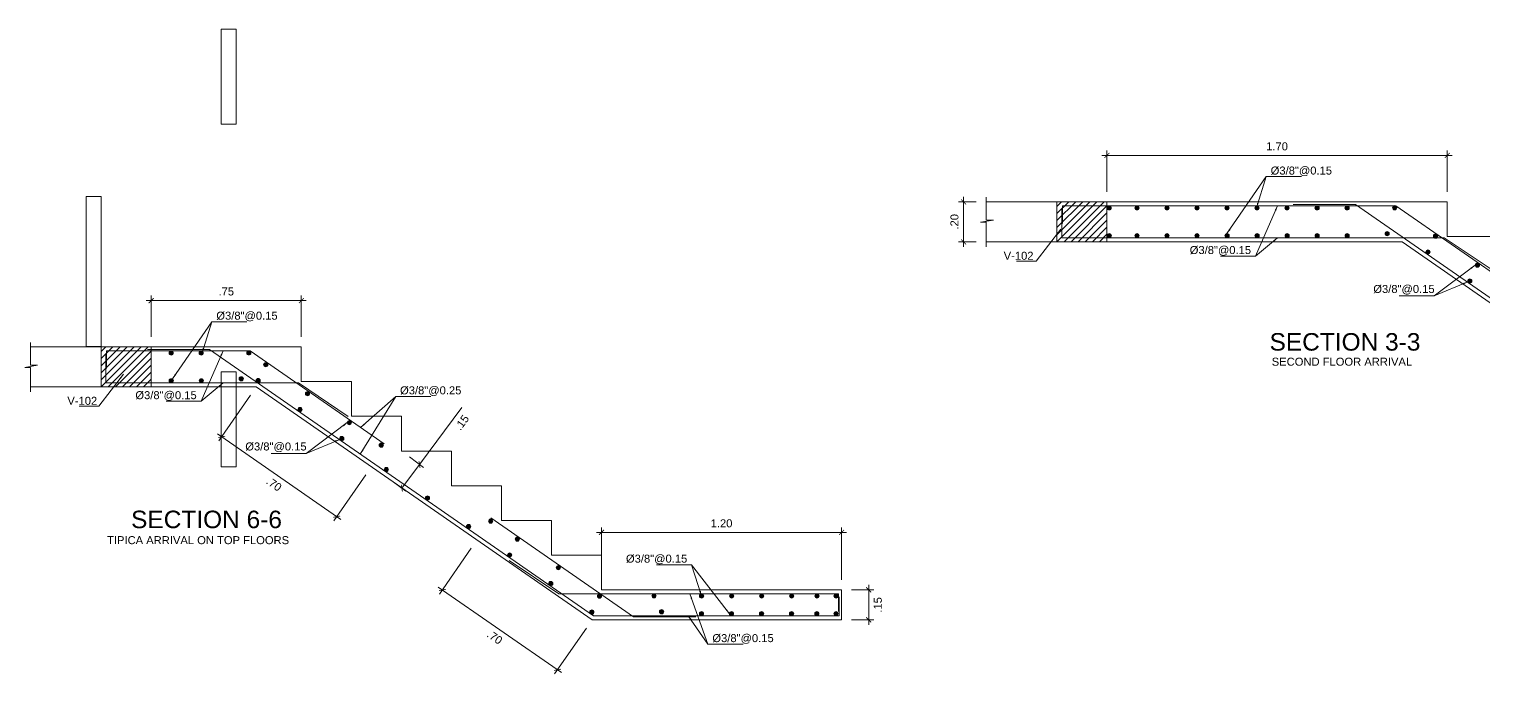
# Model space of a CAD drawing. Header units: millimetres. Extents: x -59 to 123, y 54 to 155.
# Drawn here: x 6.09 to 20.63, y 63.02 to 69.47 of the extents above; entities that cross this region are included whole.
import ezdxf

# ---------------------------------------------------------------- set-up
doc = ezdxf.new("R2010")
doc.units = ezdxf.units.MM
doc.linetypes.add('CONTINUA', pattern=[0])
doc.layers.get('0').update_dxf_attribs({"lineweight": 9})
doc.layers.get('Defpoints').update_dxf_attribs({"lineweight": 0})
for name, color, linetype, lineweight in [('ACERO', 150, 'CONTINUA', 40), ('COLUMNAS', 1, 'Continuous', 53), ('COTA', 4, 'Continuous', 9), ('pluma2', 4, 'Continuous', 20), ('textura', 253, 'Continuous', 0)]:
    doc.layers.add(name, color=color, linetype=linetype, lineweight=lineweight)
doc.layers.add('TEXTO', color=2, linetype='Continuous')
doc.styles.add('estilo1', font='arial.ttf')
doc.styles.add('LUIS', font='arial.ttf')
doc.dimstyles.new('luis', dxfattribs={"dimtxt": 0.08, "dimasz": 0.05, "dimexe": 0.05, "dimexo": 0.1, "dimgap": 0.05, "dimtad": 2, "dimzin": 4, "dimdsep": 46, "dimtxsty": 'LUIS', "dimblk": 'ARCHTICK', "dimcen": 2, "dimdle": 0.05, "dimclrd": 256, "dimclre": 256, "dimclrt": 56, "dimaunit": 1, "dimadec": 0, "dimazin": 0, "dimtfac": 1, "dimtix": 1, "dimtmove": 0, "dimatfit": 3, "dimfxl": 1, "dimlwd": -1, "dimlwe": -1, "dimarcsym": 0})

# ---------------------------------------------------------------- blocks, each defined once
blk = doc.blocks.new('_ArchTick')
at = {"color": 0, "linetype": 'ByBlock', "const_width": 0.15}
blk.add_lwpolyline([(-0.5, -0.5), (0.5, 0.5)], dxfattribs=at)
blk = doc.blocks.new('*D1003')
at = {"layer": 'COTA', "transparency": 16777216}
for p, q in [((20.315, 68.206), (16.815, 68.206)), ((16.865, 67.843), (16.865, 68.256)), ((20.265, 67.843), (20.265, 68.256))]:
    blk.add_line(p, q, dxfattribs=at)
at = {"layer": 'Defpoints', "color": 0, "transparency": 16777216}
for p in [(16.865, 68.206), (16.865, 67.743), (20.265, 67.743)]:
    blk.add_point(p, dxfattribs=at)
at = {"layer": 'COTA', "transparency": 16777216, "xscale": 0.05, "yscale": 0.05, "zscale": 0.05, "rotation": 180}
blk.add_blockref('_ArchTick', (16.865, 68.206), dxfattribs=at)
at = {"layer": 'COTA', "transparency": 16777216, "xscale": 0.05, "yscale": 0.05, "zscale": 0.05}
blk.add_blockref('_ArchTick', (20.265, 68.206), dxfattribs=at)
at = {"layer": 'COTA', "color": 56, "lineweight": 5, "transparency": 16777216, "insert": (18.565, 68.297), "char_height": 0.08, "attachment_point": 5, "style": 'LUIS'}
blk.add_mtext('1.70', dxfattribs=at)
blk = doc.blocks.new('*D1004')
at = {"layer": 'COTA', "transparency": 16777216}
for p, q in [((15.432, 67.793), (15.432, 67.293)), ((15.559, 67.743), (15.382, 67.743)), ((15.559, 67.343), (15.382, 67.343))]:
    blk.add_line(p, q, dxfattribs=at)
at = {"layer": 'Defpoints', "color": 0, "transparency": 16777216}
for p in [(15.659, 67.743), (15.432, 67.343), (15.659, 67.343)]:
    blk.add_point(p, dxfattribs=at)
at = {"layer": 'COTA', "transparency": 16777216, "xscale": 0.05, "yscale": 0.05, "zscale": 0.05}
for p, rotation in [((15.432, 67.743), 90), ((15.432, 67.343), 270)]:
    blk.add_blockref('_ArchTick', p, dxfattribs=dict(at, rotation=rotation))
at = {"layer": 'COTA', "color": 56, "lineweight": 5, "transparency": 16777216, "insert": (15.341, 67.543), "char_height": 0.08, "attachment_point": 5, "rotation": 90, "style": 'LUIS'}
blk.add_mtext('.20', dxfattribs=at)
blk = doc.blocks.new('*D674')
at = {"layer": 'COTA', "transparency": 16777216}
for p, q in [((14.313, 63.863), (14.534, 63.863)), ((14.484, 63.913), (14.484, 63.513)), ((14.313, 63.563), (14.534, 63.563))]:
    blk.add_line(p, q, dxfattribs=at)
at = {"layer": 'Defpoints', "color": 0, "transparency": 16777216}
for p in [(14.213, 63.863), (14.213, 63.563), (14.484, 63.563)]:
    blk.add_point(p, dxfattribs=at)
at = {"layer": 'COTA', "transparency": 16777216, "xscale": 0.05, "yscale": 0.05, "zscale": 0.05}
for p, rotation in [((14.484, 63.863), 90), ((14.484, 63.563), 270)]:
    blk.add_blockref('_ArchTick', p, dxfattribs=dict(at, rotation=rotation))
at = {"layer": 'COTA', "color": 56, "lineweight": 5, "transparency": 16777216, "insert": (14.575, 63.713), "char_height": 0.08, "attachment_point": 5, "rotation": 90, "style": 'LUIS'}
blk.add_mtext('.15', dxfattribs=at)
blk = doc.blocks.new('*D675')
at = {"layer": 'COTA', "transparency": 16777216}
for p, q in [((11.763, 64.438), (14.263, 64.438)), ((11.813, 63.963), (11.813, 64.488)), ((14.213, 63.963), (14.213, 64.488))]:
    blk.add_line(p, q, dxfattribs=at)
at = {"layer": 'Defpoints', "color": 0, "transparency": 16777216}
for p in [(14.213, 64.438), (11.813, 63.863), (14.213, 63.863)]:
    blk.add_point(p, dxfattribs=at)
at = {"layer": 'COTA', "transparency": 16777216, "xscale": 0.05, "yscale": 0.05, "zscale": 0.05, "rotation": 180}
blk.add_blockref('_ArchTick', (11.813, 64.438), dxfattribs=at)
at = {"layer": 'COTA', "transparency": 16777216, "xscale": 0.05, "yscale": 0.05, "zscale": 0.05}
blk.add_blockref('_ArchTick', (14.213, 64.438), dxfattribs=at)
at = {"layer": 'COTA', "color": 56, "lineweight": 5, "transparency": 16777216, "insert": (13.013, 64.528), "char_height": 0.08, "attachment_point": 5, "style": 'LUIS'}
blk.add_mtext('1.20', dxfattribs=at)
blk = doc.blocks.new('*D676')
at = {"layer": 'COTA', "transparency": 16777216}
for p, q in [((9.994, 65.117), (10.417, 65.687)), ((9.818, 64.879), (10.024, 65.157)), ((9.894, 65.192), (10.035, 65.087)), ((9.717, 64.954), (9.858, 64.849))]:
    blk.add_line(p, q, dxfattribs=at)
at = {"layer": 'Defpoints', "color": 0, "transparency": 16777216}
for p in [(9.813, 65.251), (9.637, 65.013), (9.818, 64.879)]:
    blk.add_point(p, dxfattribs=at)
at = {"layer": 'COTA', "transparency": 16777216, "xscale": 0.05, "yscale": 0.05, "zscale": 0.05}
for p, rotation in [((9.994, 65.117), 53.45397691172206), ((9.818, 64.879), 233.4539769117221)]:
    blk.add_blockref('_ArchTick', p, dxfattribs=dict(at, rotation=rotation))
at = {"layer": 'COTA', "color": 56, "lineweight": 5, "transparency": 16777216, "insert": (10.418, 65.536), "char_height": 0.08, "attachment_point": 5, "rotation": 53.454, "style": 'LUIS'}
blk.add_mtext('.15', dxfattribs=at)
blk = doc.blocks.new('*D1008')
at = {"layer": 'COTA', "transparency": 16777216}
for p, q in [((8.863, 66.755), (7.263, 66.755)), ((7.313, 66.392), (7.313, 66.805)), ((8.813, 66.392), (8.813, 66.805))]:
    blk.add_line(p, q, dxfattribs=at)
at = {"layer": 'Defpoints', "color": 0, "transparency": 16777216}
for p in [(7.313, 66.755), (7.313, 66.292), (8.813, 66.292)]:
    blk.add_point(p, dxfattribs=at)
at = {"layer": 'COTA', "transparency": 16777216, "xscale": 0.05, "yscale": 0.05, "zscale": 0.05, "rotation": 180}
blk.add_blockref('_ArchTick', (7.313, 66.755), dxfattribs=at)
at = {"layer": 'COTA', "transparency": 16777216, "xscale": 0.05, "yscale": 0.05, "zscale": 0.05}
blk.add_blockref('_ArchTick', (8.813, 66.755), dxfattribs=at)
at = {"layer": 'COTA', "color": 56, "lineweight": 5, "transparency": 16777216, "insert": (8.063, 66.846), "char_height": 0.08, "attachment_point": 5, "style": 'LUIS'}
blk.add_mtext('.75', dxfattribs=at)
blk = doc.blocks.new('*D1009')
at = {"layer": 'COTA', "transparency": 16777216}
for p, q in [((5.88, 66.342), (5.88, 65.842)), ((6.007, 66.292), (5.83, 66.292)), ((6.007, 65.892), (5.83, 65.892))]:
    blk.add_line(p, q, dxfattribs=at)
at = {"layer": 'Defpoints', "color": 0, "transparency": 16777216}
for p in [(6.107, 66.292), (5.88, 65.892), (6.107, 65.892)]:
    blk.add_point(p, dxfattribs=at)
at = {"layer": 'COTA', "transparency": 16777216, "xscale": 0.05, "yscale": 0.05, "zscale": 0.05}
for p, rotation in [((5.88, 66.292), 90), ((5.88, 65.892), 270)]:
    blk.add_blockref('_ArchTick', p, dxfattribs=dict(at, rotation=rotation))
at = {"layer": 'COTA', "color": 56, "lineweight": 5, "transparency": 16777216, "insert": (5.789, 66.092), "char_height": 0.08, "attachment_point": 5, "rotation": 90, "style": 'LUIS'}
blk.add_mtext('.20', dxfattribs=at)
blk = doc.blocks.new('*D1010')
at = {"layer": 'COTA', "transparency": 16777216}
for p, q in [((8.306, 65.81), (7.988, 65.352)), ((7.976, 65.422), (9.208, 64.566)), ((9.457, 65.012), (9.139, 64.554))]:
    blk.add_line(p, q, dxfattribs=at)
at = {"layer": 'Defpoints', "color": 0, "transparency": 16777216}
for p in [(8.363, 65.892), (9.514, 65.094), (9.167, 64.595)]:
    blk.add_point(p, dxfattribs=at)
at = {"layer": 'COTA', "transparency": 16777216, "xscale": 0.05, "yscale": 0.05, "zscale": 0.05}
for p, rotation in [((8.017, 65.393), 145.2393519971732), ((9.167, 64.595), 325.2393519971732)]:
    blk.add_blockref('_ArchTick', p, dxfattribs=dict(at, rotation=rotation))
at = {"layer": 'COTA', "color": 56, "lineweight": 5, "transparency": 16777216, "insert": (8.54, 64.919), "char_height": 0.08, "attachment_point": 5, "rotation": 325.2394, "style": 'LUIS'}
blk.add_mtext('.70', dxfattribs=at)
blk = doc.blocks.new('*D677')
at = {"layer": 'COTA', "transparency": 16777216}
for p, q in [((10.512, 64.279), (10.194, 63.821)), ((10.182, 63.891), (11.414, 63.036)), ((11.662, 63.481), (11.344, 63.023))]:
    blk.add_line(p, q, dxfattribs=at)
at = {"layer": 'Defpoints', "color": 0, "transparency": 16777216}
for p in [(10.569, 64.362), (11.719, 63.563), (11.373, 63.064)]:
    blk.add_point(p, dxfattribs=at)
at = {"layer": 'COTA', "transparency": 16777216, "xscale": 0.05, "yscale": 0.05, "zscale": 0.05}
for p, rotation in [((10.223, 63.862), 145.2393519971759), ((11.373, 63.064), 325.2393519971758)]:
    blk.add_blockref('_ArchTick', p, dxfattribs=dict(at, rotation=rotation))
at = {"layer": 'COTA', "color": 56, "lineweight": 5, "transparency": 16777216, "insert": (10.746, 63.389), "char_height": 0.08, "attachment_point": 5, "rotation": 325.2394, "style": 'LUIS'}
blk.add_mtext('.70', dxfattribs=at)

msp = doc.modelspace()

# ---------------------------------------------------------------- hatches: boundary and pattern name
at = {"layer": 'ACERO', "lineweight": 5}
for points in [[(16.8843, 67.7031, 1), (16.8902, 67.6615, 1)], [(16.8665, 67.6794, 1), (16.908, 67.6852, 1)], [(17.162, 67.7031, 1), (17.1678, 67.6615, 1)], [(17.1441, 67.6794, 1), (17.1857, 67.6852, 1)], [(17.462, 67.7031, 1), (17.4678, 67.6615, 1)], [(17.4441, 67.6794, 1), (17.4857, 67.6852, 1)], [(17.762, 67.7031, 1), (17.7678, 67.6615, 1)], [(17.7441, 67.6794, 1), (17.7857, 67.6852, 1)], [(18.062, 67.7031, 1), (18.0678, 67.6615, 1)], [(18.0441, 67.6794, 1), (18.0857, 67.6852, 1)], [(18.362, 67.7031, 1), (18.3678, 67.6615, 1)], [(18.3441, 67.6794, 1), (18.3857, 67.6852, 1)], [(18.662, 67.7031, 1), (18.6678, 67.6615, 1)], [(18.6441, 67.6794, 1), (18.6857, 67.6852, 1)], [(18.962, 67.7031, 1), (18.9678, 67.6615, 1)], [(18.9441, 67.6794, 1), (18.9857, 67.6852, 1)], [(19.262, 67.7031, 1), (19.2678, 67.6615, 1)], [(19.2441, 67.6794, 1), (19.2857, 67.6852, 1)], [(19.7379, 67.7044, 1), (19.7437, 67.6628, 1)], [(19.72, 67.6807, 1), (19.7616, 67.6865, 1)], [(16.8848, 67.4251, 1), (16.8906, 67.3835, 1)], [(16.8669, 67.4014, 1), (16.9085, 67.4072, 1)], [(17.1625, 67.4251, 1), (17.1683, 67.3835, 1)], [(17.1446, 67.4014, 1), (17.1862, 67.4072, 1)], [(17.4625, 67.4251, 1), (17.4683, 67.3835, 1)], [(17.4446, 67.4014, 1), (17.4862, 67.4072, 1)], [(17.7625, 67.4251, 1), (17.7683, 67.3835, 1)], [(17.7446, 67.4014, 1), (17.7862, 67.4072, 1)], [(18.0625, 67.4251, 1), (18.0683, 67.3835, 1)], [(18.0446, 67.4014, 1), (18.0862, 67.4072, 1)], [(18.3625, 67.4251, 1), (18.3683, 67.3835, 1)], [(18.3446, 67.4014, 1), (18.3862, 67.4072, 1)], [(18.6625, 67.4251, 1), (18.6683, 67.3835, 1)], [(18.6446, 67.4014, 1), (18.6862, 67.4072, 1)], [(18.9625, 67.4251, 1), (18.9683, 67.3835, 1)], [(18.9446, 67.4014, 1), (18.9862, 67.4072, 1)], [(19.2625, 67.4251, 1), (19.2683, 67.3835, 1)], [(19.2446, 67.4014, 1), (19.2862, 67.4072, 1)], [(19.662, 67.4453, 1), (19.6678, 67.4037, 1)], [(19.6441, 67.4216, 1), (19.6857, 67.4274, 1)], [(20.1463, 67.4205, 1), (20.1521, 67.3789, 1)], [(20.1284, 67.3968, 1), (20.17, 67.4026, 1)], [(20.0704, 67.2614, 1), (20.0762, 67.2198, 1)], [(20.0525, 67.2377, 1), (20.0941, 67.2435, 1)], [(20.5643, 67.1305, 1), (20.5701, 67.0889, 1)], [(20.5464, 67.1068, 1), (20.588, 67.1126, 1)], [(20.4884, 66.9714, 1), (20.4942, 66.9298, 1)], [(20.4705, 66.9477, 1), (20.5121, 66.9535, 1)], [(7.51, 66.2522, 1), (7.5158, 66.2106, 1)], [(7.4921, 66.2285, 1), (7.5337, 66.2343, 1)], [(7.81, 66.2522, 1), (7.8158, 66.2106, 1)], [(7.7921, 66.2285, 1), (7.8337, 66.2343, 1)], [(8.2859, 66.2535, 1), (8.2917, 66.2119, 1)], [(8.268, 66.2298, 1), (8.3096, 66.2356, 1)], [(8.4548, 66.1358, 1), (8.4606, 66.0942, 1)], [(8.4369, 66.1121, 1), (8.4785, 66.1179, 1)], [(7.5105, 65.9742, 1), (7.5163, 65.9326, 1)], [(7.4926, 65.9505, 1), (7.5342, 65.9563, 1)], [(7.8105, 65.9742, 1), (7.8163, 65.9326, 1)], [(7.7926, 65.9505, 1), (7.8342, 65.9563, 1)], [(8.21, 65.9944, 1), (8.2158, 65.9528, 1)], [(8.1921, 65.9707, 1), (8.2337, 65.9765, 1)], [(8.3789, 65.9767, 1), (8.3847, 65.9351, 1)], [(8.361, 65.953, 1), (8.4026, 65.9588, 1)], [(8.8727, 65.8458, 1), (8.8785, 65.8042, 1)], [(8.8548, 65.8221, 1), (8.8964, 65.8279, 1)], [(8.7968, 65.6867, 1), (8.8026, 65.6451, 1)], [(8.7789, 65.663, 1), (8.8205, 65.6688, 1)], [(9.2907, 65.5557, 1), (9.2965, 65.5141, 1)], [(9.2728, 65.532, 1), (9.3144, 65.5378, 1)], [(9.2148, 65.3966, 1), (9.2206, 65.355, 1)], [(9.1969, 65.3729, 1), (9.2385, 65.3787, 1)], [(9.6091, 65.3306, 1), (9.6149, 65.289, 1)], [(9.5912, 65.3069, 1), (9.6328, 65.3127, 1)], [(9.6605, 65.0873, 1), (9.6663, 65.0457, 1)], [(9.6426, 65.0636, 1), (9.6842, 65.0694, 1)], [(10.0713, 64.8022, 1), (10.0771, 64.7606, 1)], [(10.0534, 64.7785, 1), (10.095, 64.7843, 1)], [(10.7028, 64.571, 1), (10.7086, 64.5294, 1)], [(10.6849, 64.5473, 1), (10.7265, 64.5531, 1)], [(10.4821, 64.5171, 1), (10.4879, 64.4755, 1)], [(10.4642, 64.4934, 1), (10.5058, 64.4992, 1)], [(10.9687, 64.3911, 1), (10.9745, 64.3495, 1)], [(10.9508, 64.3674, 1), (10.9924, 64.3732, 1)], [(10.8928, 64.232, 1), (10.8986, 64.1905, 1)], [(10.8749, 64.2083, 1), (10.9165, 64.2142, 1)], [(11.3795, 64.1061, 1), (11.3853, 64.0645, 1)], [(11.3616, 64.0824, 1), (11.4032, 64.0882, 1)], [(11.3036, 63.947, 1), (11.3094, 63.9054, 1)], [(11.2857, 63.9233, 1), (11.3273, 63.9291, 1)], [(11.7903, 63.821, 1), (11.7961, 63.7794, 1)], [(11.7724, 63.7973, 1), (11.814, 63.8031, 1)], [(11.7903, 63.821, 1), (11.7961, 63.7794, 1)], [(11.7724, 63.7973, 1), (11.814, 63.8031, 1)], [(12.3406, 63.8245, -1), (12.3348, 63.7829, -1)], [(12.3585, 63.8008, -1), (12.3169, 63.8066, -1)], [(12.8165, 63.8232, -1), (12.8107, 63.7816, -1)], [(12.8344, 63.7995, -1), (12.7928, 63.8053, -1)], [(13.1165, 63.8232, -1), (13.1107, 63.7816, -1)], [(13.1344, 63.7995, -1), (13.0928, 63.8053, -1)], [(13.4165, 63.8232, -1), (13.4107, 63.7816, -1)], [(13.4344, 63.7995, -1), (13.3928, 63.8053, -1)], [(13.7165, 63.8232, -1), (13.7107, 63.7816, -1)], [(13.7344, 63.7995, -1), (13.6928, 63.8053, -1)], [(13.9693, 63.8232, -1), (13.9635, 63.7816, -1)], [(13.9872, 63.7995, -1), (13.9456, 63.8053, -1)], [(14.1608, 63.8232, -1), (14.155, 63.7816, -1)], [(14.1787, 63.7995, -1), (14.1371, 63.8053, -1)], [(11.7144, 63.6619, 1), (11.7202, 63.6203, 1)], [(11.6965, 63.6382, 1), (11.7381, 63.644, 1)], [(11.7144, 63.6619, 1), (11.7202, 63.6203, 1)], [(11.6965, 63.6382, 1), (11.7381, 63.644, 1)], [(12.4165, 63.6654, -1), (12.4107, 63.6238, -1)], [(12.4344, 63.6417, -1), (12.3928, 63.6475, -1)], [(12.816, 63.6452, -1), (12.8102, 63.6036, -1)], [(12.8339, 63.6215, -1), (12.7923, 63.6273, -1)], [(13.116, 63.6452, -1), (13.1102, 63.6036, -1)], [(13.1339, 63.6215, -1), (13.0923, 63.6273, -1)], [(13.416, 63.6452, -1), (13.4102, 63.6036, -1)], [(13.4339, 63.6215, -1), (13.3923, 63.6273, -1)], [(13.716, 63.6452, -1), (13.7102, 63.6036, -1)], [(13.7339, 63.6215, -1), (13.6923, 63.6273, -1)], [(13.9688, 63.6452, -1), (13.963, 63.6036, -1)], [(13.9867, 63.6215, -1), (13.9451, 63.6273, -1)], [(14.1603, 63.6452, -1), (14.1545, 63.6036, -1)], [(14.1782, 63.6215, -1), (14.1366, 63.6273, -1)]]:
    msp.add_hatch(color=256, dxfattribs=at).paths.add_polyline_path(points)
at = {"layer": 'textura', "lineweight": 5, "ltscale": 0.01}
h = msp.add_hatch(dxfattribs=at)
h.set_pattern_fill('_USER', color=256, scale=0.05, angle=45, style=0, pattern_type=0)
h.set_pattern_definition([(45, (16.365273, 67.343334), (-0.0353553, 0.0353553), [])])
h.paths.add_polyline_path([(16.3653, 67.7433), (16.3653, 67.3433), (16.8653, 67.3433), (16.8653, 67.7433)])
h = msp.add_hatch(dxfattribs=at)
h.set_pattern_fill('_USER', color=256, scale=0.05, angle=45, style=0, pattern_type=0)
h.set_pattern_definition([(45, (6.813273, 65.8924), (-0.0353553, 0.0353553), [])])
h.paths.add_polyline_path([(6.8133, 66.2924), (6.8133, 65.8924), (7.3133, 65.8924), (7.3133, 66.2924)])

# ---------------------------------------------------------------- linework, layer by layer
at = {"layer": 'ACERO', "lineweight": 5}
for p, q in [((16.4128, 67.3833), (16.4128, 67.6719)), ((19.7528, 67.7033), (16.4197, 67.7033)), ((16.4197, 67.7033), (16.4197, 67.5263)), ((19.349, 67.7158), (18.7265, 67.7158)), ((19.349, 67.7158), (22.1839, 65.7483)), ((19.7528, 67.7033), (22.5849, 65.7378)), ((20.2361, 67.3833), (16.4128, 67.3833)), ((6.8608, 65.9324), (6.8608, 66.221)), ((8.3008, 66.2524), (6.8677, 66.2524)), ((6.8677, 66.2524), (6.8677, 66.0753)), ((7.897, 66.2648), (7.2745, 66.2648)), ((7.897, 66.2648), (11.7319, 63.6034)), ((8.3008, 66.2524), (9.6403, 65.3227)), ((8.7841, 65.9324), (6.8608, 65.9324)), ((10.7079, 64.5818), (12.1329, 63.5929)), ((11.3871, 63.8234), (14.1823, 63.8234)), ((14.1823, 63.8234), (14.1823, 63.6463)), ((14.1892, 63.6034), (14.1892, 63.792)), ((11.7319, 63.6034), (14.1892, 63.6034)), ((12.1329, 63.5929), (12.7554, 63.5929))]:
    msp.add_line(p, q, dxfattribs=at)
at = {"layer": 'ACERO', "linetype": 'Continuous', "lineweight": 5, "ltscale": 0.01}
for p, q in [((20.2361, 67.3833), (20.7338, 67.0483)), ((8.7841, 65.9324), (9.2818, 65.5974)), ((10.8893, 64.1584), (11.3871, 63.8234))]:
    msp.add_line(p, q, dxfattribs=at)
at = {"layer": 'ACERO', "lineweight": 5}
for centre in [(16.8873, 67.6823), (17.1649, 67.6823), (17.4649, 67.6823), (17.7649, 67.6823), (18.0649, 67.6823), (18.3649, 67.6823), (18.6649, 67.6823), (18.9649, 67.6823), (19.2649, 67.6823), (19.7408, 67.6836), (16.8877, 67.4043), (17.1654, 67.4043), (17.4654, 67.4043), (17.7654, 67.4043), (18.0654, 67.4043), (18.3654, 67.4043), (18.6654, 67.4043), (18.9654, 67.4043), (19.2654, 67.4043), (19.6649, 67.4245), (20.1492, 67.3997), (20.0733, 67.2406), (20.5672, 67.1097), (20.4913, 66.9506), (7.5129, 66.2314), (7.8129, 66.2314), (8.2888, 66.2327), (8.4577, 66.115), (7.5134, 65.9534), (7.8134, 65.9534), (8.2129, 65.9736), (8.3818, 65.9559), (8.8756, 65.825), (8.7997, 65.6659), (9.2936, 65.5349), (9.2177, 65.3758), (9.612, 65.3098), (9.6634, 65.0665), (10.0742, 64.7814), (10.7057, 64.5502), (10.485, 64.4963), (10.9716, 64.3703), (10.8957, 64.2112), (11.3824, 64.0853), (11.3065, 63.9262), (11.7932, 63.8002), (11.7932, 63.8002), (12.3377, 63.8037), (12.8136, 63.8024), (13.1136, 63.8024), (13.4136, 63.8024), (13.7136, 63.8024), (13.9664, 63.8024), (14.1579, 63.8024), (11.7173, 63.6411), (11.7173, 63.6411), (12.4136, 63.6446), (12.8131, 63.6244), (13.1131, 63.6244), (13.4131, 63.6244), (13.7131, 63.6244), (13.9659, 63.6244), (14.1574, 63.6244)]:
    msp.add_circle(centre, 0.021, dxfattribs=at)
at = {"layer": 'COLUMNAS', "lineweight": 5}
for points in [[(8.1618, 69.4697), (8.0118, 69.4697), (8.0118, 68.5197), (8.1618, 68.5197)], [(8.1618, 66.0447), (8.0118, 66.0447), (8.0118, 65.0947), (8.1618, 65.0947)]]:
    msp.add_lwpolyline(points, close=True, dxfattribs=at)
msp.add_lwpolyline([(6.6618, 67.7947), (6.8118, 67.7947), (6.8118, 66.2955), (6.6618, 66.2955), (6.6618, 67.7947)], dxfattribs=at)
at = {"layer": 'pluma2', "lineweight": 5}
for p, q in [((16.3653, 67.7433), (15.6593, 67.7433)), ((16.3653, 67.3433), (15.6593, 67.3433)), ((22.1714, 65.7083), (19.8155, 67.3433)), ((6.8133, 66.2924), (6.1073, 66.2924)), ((6.8133, 65.8924), (6.1073, 65.8924)), ((11.7194, 63.5634), (8.3635, 65.8924)), ((14.2133, 63.8634), (14.2133, 63.5634))]:
    msp.add_line(p, q, dxfattribs=at)
at = {"layer": 'pluma2', "linetype": 'Continuous', "lineweight": 5, "ltscale": 0.01}
for p, q in [((19.8155, 67.3433), (16.8653, 67.3433)), ((8.3635, 65.8924), (6.1073, 65.8924)), ((11.8133, 63.8634), (14.2133, 63.8634)), ((11.7194, 63.5634), (14.2133, 63.5634))]:
    msp.add_line(p, q, dxfattribs=at)
for points in [[(15.6593, 67.7885), (15.6593, 67.5596), (15.7294, 67.5596), (15.6021, 67.5389), (15.6593, 67.5389), (15.6593, 67.2926)], [(20.2653, 67.3963), (20.2653, 67.7433), (16.8653, 67.7433)], [(20.7653, 67.0493), (20.7653, 67.3963), (20.2653, 67.3963)], [(6.1073, 66.3376), (6.1073, 66.1087), (6.1774, 66.1087), (6.0501, 66.0879), (6.1073, 66.0879), (6.1073, 65.8417)], [(8.8133, 65.9454), (8.8133, 66.2924), (6.1073, 66.2924)], [(9.3133, 65.5984), (9.3133, 65.9454), (8.8133, 65.9454)], [(9.8133, 65.2514), (9.8133, 65.5984), (9.3133, 65.5984)], [(10.3133, 64.9044), (10.3133, 65.2514), (9.8133, 65.2514)], [(10.8133, 64.5574), (10.8133, 64.9044), (10.3133, 64.9044)], [(11.3133, 64.2104), (11.3133, 64.5574), (10.8133, 64.5574)], [(11.8133, 63.8634), (11.8133, 64.2104), (11.3133, 64.2104)]]:
    msp.add_lwpolyline(points, dxfattribs=at)
for points in [[(16.3653, 67.3433), (16.8653, 67.3433), (16.8653, 67.7433), (16.3653, 67.7433)], [(6.8133, 65.8924), (7.3133, 65.8924), (7.3133, 66.2924), (6.8133, 66.2924)]]:
    msp.add_lwpolyline(points, close=True, dxfattribs=at)

# ---------------------------------------------------------------- texts
at = {"layer": 'TEXTO', "lineweight": 5, "ltscale": 0.1, "style": 'estilo1'}
for s, p in [('Ø3/8"@0.15', (18.5014, 68.0154)), ('V-102', (15.8328, 67.1635)), ('Ø3/8"@0.15', (17.6923, 67.2206)), ('Ø3/8"@0.15', (19.5268, 66.8316)), ('Ø3/8"@0.15', (7.9638, 66.5645)), ('SECOND FLOOR ARRIVAL', (18.5117, 66.1044)), ('Ø3/8"@0.25', (9.8001, 65.8179)), ('V-102', (6.4749, 65.7134)), ('Ø3/8"@0.15', (7.1547, 65.7697)), ('Ø3/8"@0.15', (8.2533, 65.2569)), ('TIPICA ARRIVAL ON TOP FLOORS', (6.8719, 64.3202)), ('Ø3/8"@0.15', (12.0576, 64.1355)), ('Ø3/8"@0.15', (12.9213, 63.3407))]:
    msp.add_text(s, height=0.08, dxfattribs=at).set_placement(p)
at = {"layer": 'TEXTO', "lineweight": 5, "style": 'LUIS'}
for s, p in [('SECTION 3-3', (18.49, 66.2552)), ('SECTION 6-6', (7.1118, 64.4802))]:
    msp.add_text(s, height=0.175, dxfattribs=at).set_placement(p)

# ---------------------------------------------------------------- dimensions: what is measured, and where the dimension line sits
at = {"layer": 'COTA', "lineweight": 5}
for base, p1, p2, angle, picture, middle in [((16.8653, 68.2061), (20.2653, 67.7433), (16.8653, 67.7433), 180, '*D1003', (18.5653, 68.2969)), ((15.4319, 67.3433), (15.6593, 67.7433), (15.6593, 67.3433), 90, '*D1004', (15.341, 67.5433)), ((7.3133, 66.7551), (8.8133, 66.2924), (7.3133, 66.2924), 180, '*D1008', (8.0633, 66.8458)), ((5.8799, 65.8924), (6.1073, 66.2924), (6.1073, 65.8924), 90, '*D1009', (5.789, 66.0924)), ((14.4837, 63.5634), (14.2133, 63.8634), (14.2133, 63.5634), 90, '*D674', (14.5746, 63.7134))]:
    dim = msp.add_linear_dim(base=base, p1=p1, p2=p2, angle=angle, dimstyle='luis', override={"dimlfac": 0.5}, dxfattribs=at)
    dim.commit()
    dim.dimension.update_dxf_attribs({"geometry": picture, "text_midpoint": middle})
for p1, p2, picture, middle in [((8.3635, 65.8924), (9.5136, 65.0942), '*D1010', (8.5402, 64.9193)), ((10.5692, 64.3616), (11.7194, 63.5634), '*D677', (10.746, 63.3885))]:
    dim = msp.add_aligned_dim(p1=p1, p2=p2, distance=-0.6078, dimstyle='luis', override={"dimlfac": 0.5}, dxfattribs=at)
    dim.commit()
    dim.dimension.update_dxf_attribs({"geometry": picture, "text_midpoint": middle})
dim = msp.add_linear_dim(base=(9.818, 64.879), p1=(9.8133, 65.2514), p2=(9.6368, 65.0133), angle=233.45398, dimstyle='luis', override={"dimlfac": 0.5}, dxfattribs=at)
dim.commit()
dim.dimension.update_dxf_attribs({"geometry": '*D676', "text_midpoint": (10.3449, 65.5899), "dimtype": 161})
dim = msp.add_linear_dim(base=(14.2133, 64.4376), p1=(11.8133, 63.8634), p2=(14.2133, 63.8634), dimstyle='luis', override={"dimlfac": 0.5}, dxfattribs=at)
dim.commit()
dim.dimension.update_dxf_attribs({"geometry": '*D675', "text_midpoint": (13.0133, 64.5285)})

# ---------------------------------------------------------------- leaders
for points in [[(18.0632, 67.4249), (18.4577, 67.9945), (18.8078, 67.9945)], [(18.3584, 67.6823), (18.4577, 67.9945), (18.8078, 67.9945)], [(18.5693, 67.7033), (18.349, 67.1997), (17.9989, 67.1997)], [(16.405, 67.4705), (16.1575, 67.1509), (15.961, 67.1509)], [(18.571, 67.3833), (18.349, 67.1997), (17.9989, 67.1997)], [(20.5462, 67.1097), (20.1359, 66.8022), (19.7858, 66.8022)], [(20.4718, 66.9426), (20.1359, 66.8022), (19.7858, 66.8022)], [(7.5256, 65.974), (7.9201, 66.5436), (8.2702, 66.5436)], [(7.8208, 66.2314), (7.9201, 66.5436), (8.2702, 66.5436)], [(8.0317, 66.2524), (7.8114, 65.7488), (7.4613, 65.7488)], [(7.0361, 66.0196), (6.7886, 65.7), (6.5921, 65.7)], [(8.0334, 65.9324), (7.8114, 65.7488), (7.4613, 65.7488)], [(9.4027, 65.2199), (9.7564, 65.7971), (10.1065, 65.7971)], [(9.4059, 65.4854), (9.7564, 65.7971), (10.1065, 65.7971)], [(9.2726, 65.5349), (8.8623, 65.2275), (8.5122, 65.2275)], [(9.1983, 65.3678), (8.8623, 65.2275), (8.5122, 65.2275)], [(13.0921, 63.6244), (12.7143, 64.1146), (12.3642, 64.1146)], [(12.8136, 63.8024), (12.7143, 64.1146), (12.3642, 64.1146)], [(12.6967, 63.8234), (12.8776, 63.3198), (13.2277, 63.3198)], [(12.6811, 63.6034), (12.8776, 63.3198), (13.2277, 63.3198)]]:
    msp.add_leader(points, dimstyle='luis', override={"dimlfac": 0.5}, dxfattribs=at)

doc.saveas('drawing.dxf')
